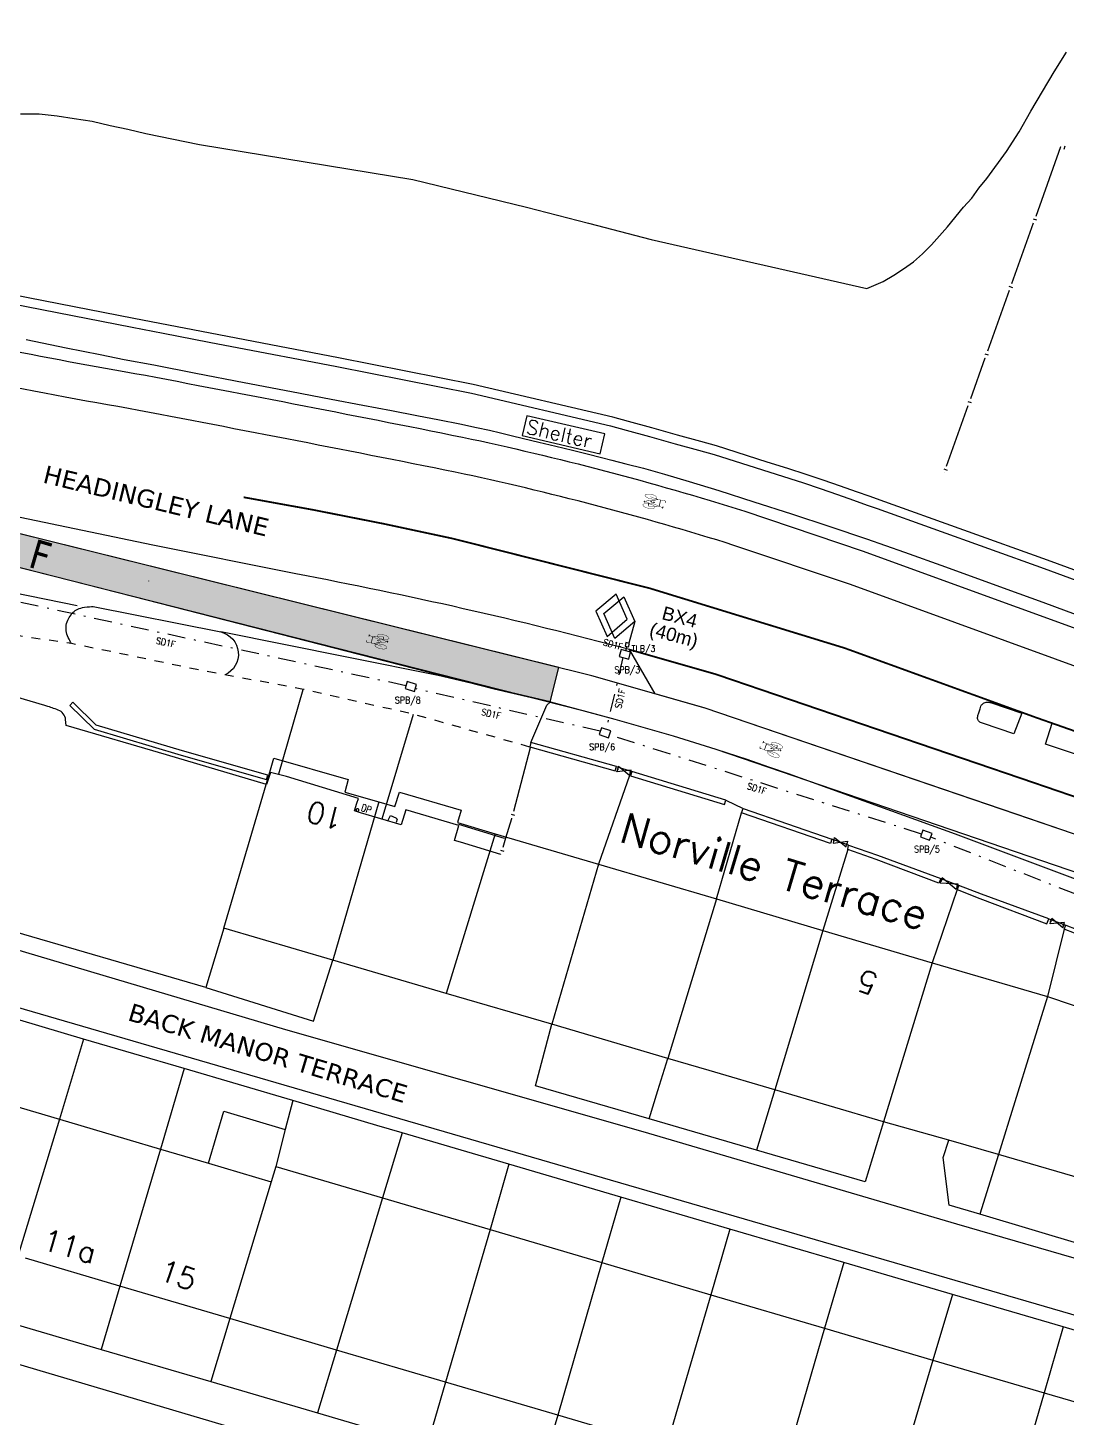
# Model space of a CAD drawing. Extents: x 427500 to 429848, y 434500 to 436505.
# Drawn here: x 428247.5 to 428305.4, y 435722.5 to 435800.1 of the extents above; entities that cross this region are included whole.
import ezdxf

# ---------------------------------------------------------------- set-up
doc = ezdxf.new("R2010")
doc.units = 0
for name, pattern in [('1004', [6, 4, -2]), ('1010', [2, 1, -1]), ('DASHDOT1', [2, 1, -0.5, 0, -0.5]), ('DASHEDLINE', [1, 0.5, -0.5])]:
    doc.linetypes.add(name, pattern=pattern)
doc.layers.get('0').update_dxf_attribs({"color": 222})
for name, color, linetype in [('du-UTMCBOX', 40, 'Continuous'), ('du-UTMCDUCT-F1', 40, 'DASHDOT1'), ('du-UTMCTEXT', 40, 'Continuous'), ('LPTIP_Ex_Base', 8, 'Continuous'), ('OS_LINE - Road Or Track', 8, 'DASHEDLINE'), ('PRO-MARKINGS', 7, 'Continuous'), ('PROPOSED', 1, 'Continuous'), ('ROADNAME', 7, 'Continuous'), ('UTC_LOOPS', 3, 'Continuous'), ('UTC_Phases', 5, 'Continuous')]:
    doc.layers.add(name, color=color, linetype=linetype)
doc.styles.add('KTS_TAHOMA', font='tahoma.ttf')
doc.styles.add('LCC Romans', font='romans.shx', dxfattribs={"width": 0.9})
doc.styles.add('LCC VERDANA', font='verdana.ttf')
doc.styles.add('MtXpl_Romans', font='romans__.ttf')
doc.styles.get("Standard").update_dxf_attribs({"font": 'romans.shx'})

# ---------------------------------------------------------------- blocks, each defined once
blk = doc.blocks.new('FENCE_UP')
at = {"color": 0, "linetype": 'ByBlock', "flags": 128}
blk.add_lwpolyline([(0, 0.5), (0, -0.5)], dxfattribs=at)
blk = doc.blocks.new('GATE')
at = {"color": 0, "linetype": 'ByBlock', "flags": 128}
for points in [[(-0.450902, 0), (-0.451904, 0.007014), (-0.455912, 0.014028), (-0.460922, 0.019038), (-0.467936, 0.023046), (-0.475952, 0.024048), (-0.482966, 0.023046), (-0.48998, 0.019038), (-0.49499, 0.014028), (-0.498998, 0.007014), (-0.5, 0), (-0.498998, -0.007014), (-0.49499, -0.014028), (-0.48998, -0.019038), (-0.482966, -0.023046), (-0.475952, -0.024048), (-0.467936, -0.023046), (-0.460922, -0.019038), (-0.455912, -0.014028), (-0.451904, -0.007014)], [(-0.475952, 0.024048), (-0.475952, 0.078156), (0.475952, -0.078156), (0.475952, -0.024048)], [(-0.475952, -0.024048), (-0.475952, -0.078156), (0.475952, 0.078156), (0.475952, 0.024048)], [(-0.450902, 0), (-0.451904, -0.007014)], [(0.5, 0), (0.498998, 0.007014), (0.49499, 0.014028), (0.48998, 0.019038), (0.482966, 0.023046), (0.475952, 0.024048), (0.467936, 0.023046), (0.460922, 0.019038), (0.455912, 0.014028), (0.451904, 0.007014), (0.450902, 0), (0.451904, -0.007014), (0.455912, -0.014028), (0.460922, -0.019038), (0.467936, -0.023046), (0.475952, -0.024048), (0.482966, -0.023046), (0.48998, -0.019038), (0.49499, -0.014028), (0.498998, -0.007014)], [(0.5, 0), (0.498998, -0.007014)]]:
    blk.add_lwpolyline(points, dxfattribs=at)
blk = doc.blocks.new('CIRCL')
at = {"color": 0, "linetype": 'ByBlock', "flags": 128}
for points in [[(0.5, 0), (0.475, 0.154), (0.404, 0.293), (0.293, 0.404), (0.154, 0.475), (0, 0.5), (-0.154, 0.475), (-0.293, 0.404), (-0.404, 0.293), (-0.475, 0.154), (-0.5, 0), (-0.475, -0.154), (-0.404, -0.293), (-0.293, -0.404), (-0.154, -0.475), (0, -0.5), (0.154, -0.475), (0.293, -0.404), (0.404, -0.293), (0.475, -0.154)], [(0.5, 0), (0.475, -0.154)]]:
    blk.add_lwpolyline(points, dxfattribs=at)
blk = doc.blocks.new('1057s')
at = {"color": 0}
blk.add_line((-0.063, 0.42), (-0.043, 0.389), dxfattribs=at)
for points, const_width in [([(-0.303, 0.316), (-0.289, 0.362), (-0.277, 0.409), (-0.268, 0.455), (-0.26, 0.501), (-0.255, 0.547), (-0.25, 0.594), (-0.246, 0.64), (-0.243, 0.688), (-0.24, 0.736), (-0.238, 0.783), (-0.236, 0.827), (-0.234, 0.867), (-0.232, 0.901), (-0.231, 0.928), (-0.23, 0.945), (-0.23, 0.951)], 0.0208), ([(-0.23, 0.92), (0.114, 0.92)], 0.0417), ([(-0.199, 0.701), (-0.23, 0.764)], 0.0333), ([(-0.23, 0.951), (-0.22, 1.097)], 0.0208), ([(-0.224, 0.766), (-0.229, 0.778)], 0.0125), ([(-0.209, 0.753), (-0.23, 0.795)], 0.00833), ([(-0.227, 0.778), (-0.228, 0.782)], 0.00833), ([(0.041, 0.461), (0.124, 0.92)], 0.0208), ([(0.11, 0.931), (0.125, 0.931)], 0.0208), ([(0.124, 0.92), (0.124, 0.951)], 0.0125), ([(0.134, 0.941), (0.155, 1.097)], 0.0208), ([(0.239, 0.357), (0.134, 0.931)], 0.0208), ([(0.134, 0.92), (0.134, 0.951)], 0.0125), ([(-0.053, 0.399), (-0.199, 0.701)], 0.0329), ([(-0.053, 0.399), (-0.199, 0.701)], 0.0125), ([(-0.063, 0.399), (-0.053, 0.368)], 0.0125), ([(-0.024, 0.528), (-0.023, 0.589)], 0.0417), ([(-0.033, 0.586), (-0.029, 0.591), (-0.025, 0.595), (-0.02, 0.595), (-0.017, 0.592), (-0.014, 0.586)], 0.0125), ([(-0.01, 0.484), (-0.029, 0.54)], 0.0189), ([(0.031, 0.155), (0.051, 0.118)], 0.0189), ([(0.051, 0.123), (0.051, 0.065)], 0.0417), ([(0.044, 0.065), (0.047, 0.056), (0.053, 0.055), (0.058, 0.061), (0.063, 0.071)], 0.0125), ([(0.072, 0.316), (0.239, 0.316)], 0.0417), ([(0.239, 0.357), (0.249, 0.316)], 0.0208), ([(0.249, 0.316), (0.239, 0.295)], 0.0125)]:
    blk.add_lwpolyline(points, dxfattribs=dict(at, const_width=const_width))
for points in [[(-0.221, 1.098, 0.0208, 0.0219, 0), (-0.226, 1.108, 0.0219, 0.0229, 0), (-0.229, 1.116, 0.0229, 0.0238, 0), (-0.233, 1.123, 0.0238, 0.0245, 0), (-0.236, 1.129, 0.0245, 0.0252, 0), (-0.239, 1.135, 0.0252, 0.0258, 0), (-0.241, 1.14, 0.0258, 0.0263, 0), (-0.243, 1.144, 0.0263, 0.0268, 0), (-0.244, 1.149, 0.0268, 0.0272, 0), (-0.246, 1.153, 0.0272, 0.0277, 0), (-0.246, 1.156, 0.0277, 0.0281, 0), (-0.246, 1.16, 0.0281, 0.0285, 0), (-0.245, 1.164, 0.0285, 0.0289, 0), (-0.244, 1.168, 0.0289, 0.0294, 0), (-0.242, 1.171, 0.0294, 0.0299, 0), (-0.238, 1.175, 0.0299, 0.0305, 0), (-0.234, 1.179, 0.0305, 0.0313, 0), (-0.229, 1.183, 0.0313, 0.0321, 0), (-0.222, 1.188, 0.0321, 0.0331, 0), (-0.213, 1.192, 0.0331, 0.0343, 0), (-0.203, 1.195, 0.0343, 0.0357, 0), (-0.19, 1.199, 0.0357, 0.0374, 0), (-0.175, 1.201, 0.0374, 0.0394, 0), (-0.157, 1.203, 0.0394, 0.0417, 0), (-0.135, 1.203, 0.0417, 0.0417, 0)], [(0.076, 1.129, 0.0208, 0.0625, 0), (0.172, 1.125, 0.0625, 0.0208, 0), (0.215, 1.143, 0.0208, 0.0208, 0)]]:
    blk.add_lwpolyline(points, format="xyseb", dxfattribs=at)
at = {"color": 0, "const_width": 0.0208}
for points in [[(-0.303, 0.691, 0.213749), (-0.343, 0.673, 0.093897), (-0.392, 0.591, 0.050566), (-0.418, 0.49, 0.037992), (-0.428, 0.352, 0.037992), (-0.418, 0.214, 0.050566), (-0.392, 0.113, 0.093897), (-0.343, 0.031, 0.213749), (-0.303, 0.013, 0.213749), (-0.264, 0.031, 0.093897), (-0.215, 0.113, 0.050566), (-0.188, 0.214, 0.037992), (-0.178, 0.352, 0.037992), (-0.188, 0.49, 0.050566), (-0.215, 0.591, 0.093897), (-0.264, 0.673, 0.213749)], [(0.009, 0.482, 0.211848), (-0.01, 0.473, 0.094525), (-0.035, 0.433, 0.051213), (-0.048, 0.384, 0.038544), (-0.053, 0.316, 0.038544), (-0.048, 0.247, 0.051213), (-0.035, 0.198, 0.094525), (-0.01, 0.158, 0.211848), (0.009, 0.149, 0.211848), (0.029, 0.158, 0.094525), (0.054, 0.198, 0.051213), (0.067, 0.247, 0.038544), (0.072, 0.316, 0.038544), (0.067, 0.384, 0.051213), (0.054, 0.433, 0.094525), (0.029, 0.473, 0.211848)], [(0.239, 0.691, 0.213749), (0.199, 0.673, 0.093897), (0.15, 0.591, 0.050566), (0.124, 0.49, 0.037992), (0.114, 0.352, 0.037992), (0.124, 0.214, 0.050566), (0.15, 0.113, 0.093897), (0.199, 0.031, 0.213749), (0.239, 0.013, 0.213749), (0.278, 0.031, 0.093897), (0.327, 0.113, 0.050566), (0.353, 0.214, 0.037992), (0.364, 0.352, 0.037992), (0.353, 0.49, 0.050566), (0.327, 0.591, 0.093897), (0.278, 0.673, 0.213749)]]:
    blk.add_lwpolyline(points, format="xyb", close=True, dxfattribs=at)
at = {"color": 0}
for points in [[(-0.038, 0.587), (-0.038, 0.588), (-0.037, 0.59), (-0.036, 0.591), (-0.036, 0.592), (-0.035, 0.593), (-0.035, 0.594), (-0.034, 0.595), (-0.033, 0.595), (-0.033, 0.596), (-0.032, 0.597), (-0.032, 0.597), (-0.031, 0.598), (-0.03, 0.598), (-0.03, 0.599), (-0.029, 0.599), (-0.029, 0.599), (-0.028, 0.6), (-0.028, 0.6), (-0.027, 0.6), (-0.026, 0.6), (-0.026, 0.601), (-0.025, 0.601), (-0.025, 0.601), (-0.024, 0.601), (-0.023, 0.601), (-0.023, 0.601), (-0.022, 0.601), (-0.021, 0.601), (-0.021, 0.601), (-0.02, 0.601), (-0.02, 0.601), (-0.019, 0.6), (-0.019, 0.6), (-0.018, 0.6), (-0.018, 0.6), (-0.017, 0.599), (-0.017, 0.599), (-0.016, 0.599), (-0.016, 0.598), (-0.016, 0.598), (-0.015, 0.598), (-0.015, 0.597), (-0.014, 0.597), (-0.014, 0.597), (-0.014, 0.596), (-0.013, 0.596), (-0.013, 0.595), (-0.013, 0.595), (-0.012, 0.594), (-0.012, 0.593), (-0.011, 0.593), (-0.011, 0.592), (-0.011, 0.591), (-0.01, 0.59), (-0.01, 0.589), (-0.009, 0.588)], [(0.035, 0.065), (0.036, 0.062), (0.037, 0.06), (0.037, 0.058), (0.038, 0.056), (0.039, 0.054), (0.04, 0.053), (0.041, 0.052), (0.042, 0.051), (0.043, 0.05), (0.044, 0.049), (0.044, 0.048), (0.045, 0.047), (0.046, 0.047), (0.047, 0.046), (0.048, 0.045), (0.048, 0.045), (0.049, 0.045), (0.049, 0.044), (0.05, 0.044), (0.051, 0.044), (0.051, 0.044), (0.052, 0.044), (0.052, 0.044), (0.053, 0.044), (0.053, 0.045), (0.054, 0.045), (0.055, 0.045), (0.056, 0.046), (0.056, 0.047), (0.057, 0.047), (0.058, 0.048), (0.059, 0.049), (0.06, 0.051), (0.061, 0.052), (0.062, 0.054), (0.063, 0.055), (0.064, 0.057), (0.066, 0.06), (0.067, 0.062), (0.068, 0.065)]]:
    blk.add_lwpolyline(points, dxfattribs=at)
for points in [[(0.035, 0.064), (0.038, 0.056), (0.042, 0.049), (0.049, 0.044)], [(0.042, 0.049), (0.049, 0.044), (0.053, 0.044), (0.058, 0.048)], [(0.053, 0.044), (0.058, 0.048), (0.062, 0.053), (0.064, 0.057)]]:
    blk.add_solid(points, dxfattribs=at)
blk = doc.blocks.new('TLB')
for p, q in [((-0.1, 0.1), (-0.1, -0.1)), ((0.1, 0.1), (-0.1, 0.1)), ((0.1, -0.1), (0.1, 0.1)), ((-0.1, -0.1), (0.1, -0.1))]:
    blk.add_line(p, q)
blk = doc.blocks.new('SPB')
at = {"flags": 128}
blk.add_lwpolyline([(-0.275, 0.2), (-0.275, -0.2), (0.275, -0.2), (0.275, 0.2)], close=True, dxfattribs=at)

msp = doc.modelspace()

# ---------------------------------------------------------------- hatches: boundary and pattern name
at = {"layer": 'PRO-MARKINGS', "true_color": 0x58ba48}
h = msp.add_hatch(color=85, dxfattribs=at)
h.dxf.hatch_style = 1
h.paths.add_polyline_path([(428276.623, 435762.432), (428277.099, 435764.347), (428241.009, 435773.312), (428238.686, 435773.858), (428233.253, 435775.124), (428230.495, 435775.837), (428230.086, 435774.224), (428240.24, 435771.669), (428253.307, 435768.331), (428273.497, 435763.172)])

# ---------------------------------------------------------------- linework, layer by layer
at = {"layer": 'du-UTMCDUCT-F1', "flags": 128}
for points in [[(428268.567, 435763.335), (428239.654, 435769.584)], [(428280.894, 435765.53), (428280.827, 435765.287)], [(428280.683, 435764.911), (428279.739, 435760.905)], [(428279.417, 435760.794), (428269.094, 435763.175)], [(428297.339, 435755.06), (428279.93, 435760.597)], [(428321.597, 435745.545), (428297.861, 435754.884)]]:
    msp.add_lwpolyline(points, dxfattribs=at)
at = {"layer": 'LPTIP_Ex_Base', "color": 251, "true_color": 0x636466}
for p, q in [((428304.75, 435797.6), (428305.45, 435798.7)), ((428303.45, 435795.4), (428304.75, 435797.6)), ((428302.8, 435794.25), (428303.45, 435795.4)), ((428247.05, 435795.25), (428248.1, 435795.25)), ((428248.1, 435795.25), (428249.1, 435795.15)), ((428249.1, 435795.15), (428250.05, 435795)), ((428250.05, 435795), (428251.05, 435794.85)), ((428251.05, 435794.85), (428252.05, 435794.6)), ((428252.05, 435794.6), (428253.05, 435794.4)), ((428253.05, 435794.4), (428254.05, 435794.15)), ((428254.05, 435794.15), (428257.05, 435793.55)), ((428302.1, 435793.15), (428302.8, 435794.25)), ((428257.05, 435793.55), (428268.95, 435791.6)), ((428301, 435791.65), (428302.1, 435793.15)), ((428268.95, 435791.6), (428275.3, 435790.05)), ((428300.55, 435791.1), (428301, 435791.65)), ((428300.15, 435790.55), (428300.55, 435791.1)), ((428275.3, 435790.05), (428278.75, 435789.15)), ((428298.8, 435788.95), (428299.7, 435790.05)), ((428299.7, 435790.05), (428300.15, 435790.55)), ((428278.75, 435789.15), (428282.25, 435788.25)), ((428297.9, 435787.95), (428298.8, 435788.95)), ((428282.25, 435788.25), (428294.3, 435785.5)), ((428297.4, 435787.45), (428297.9, 435787.95)), ((428296.35, 435786.6), (428296.9, 435787)), ((428296.9, 435787), (428297.4, 435787.45)), ((428295.2, 435785.9), (428295.8, 435786.25)), ((428295.8, 435786.25), (428296.35, 435786.6)), ((428294.3, 435785.5), (428295.2, 435785.9)), ((428261, 435758.65), (428261.2, 435759.3)), ((428261.2, 435759.3), (428265.35, 435758.1)), ((428258.4, 435749.8), (428261, 435758.65)), ((428265.35, 435758.1), (428265.15, 435757.4)), ((428281.049, 435758.323), (428279.32, 435753.38)), ((428265.15, 435757.4), (428267.05, 435756.86)), ((428267.95, 435756.6), (428268.2, 435757.4)), ((428268.2, 435757.4), (428271.65, 435756.4)), ((428267.05, 435756.86), (428264.48, 435748.02)), ((428267.05, 435756.86), (428267.95, 435756.6)), ((428271.65, 435756.4), (428271.45, 435755.7)), ((428285.91, 435751.44), (428287.305, 435756.248)), ((428273.54, 435755.08), (428270.82, 435746.16)), ((428271.45, 435755.7), (428273.54, 435755.08)), ((428273.54, 435755.08), (428279.32, 435753.38)), ((428293.23, 435754.197), (428291.84, 435749.68)), ((428218.7, 435753.55), (428261.3, 435741.2)), ((428279.32, 435753.38), (428276.71, 435744.44)), ((428279.32, 435753.38), (428285.91, 435751.44)), ((428299.343, 435751.964), (428297.95, 435747.88)), ((428257.4, 435746.5), (428239.64, 435751.67)), ((428285.91, 435751.44), (428283.18, 435742.54)), ((428285.91, 435751.44), (428291.84, 435749.68)), ((428242.5, 435749.9), (428261.85, 435744.15)), ((428258.4, 435749.8), (428257.4, 435746.5)), ((428264.48, 435748.02), (428258.4, 435749.8)), ((428291.84, 435749.68), (428289.16, 435740.78)), ((428291.84, 435749.68), (428297.95, 435747.88)), ((428305.314, 435749.742), (428304.39, 435745.99)), ((428263.415, 435744.621), (428264.48, 435748.02)), ((428270.82, 435746.16), (428264.48, 435748.02)), ((428297.95, 435747.88), (428295.23, 435739)), ((428297.95, 435747.88), (428304.39, 435745.99)), ((428257.4, 435746.5), (428263.415, 435744.621)), ((428276.71, 435744.44), (428270.82, 435746.16)), ((428304.39, 435745.99), (428301.65, 435737.17)), ((428304.39, 435745.99), (428310.308, 435743.989)), ((428250.57, 435743.62), (428244.72, 435745.35)), ((428261.85, 435744.15), (428281.8, 435738.45)), ((428275.8, 435741), (428276.71, 435744.44)), ((428283.18, 435742.54), (428276.71, 435744.44)), ((428250.57, 435743.62), (428249.22, 435739.14)), ((428256.19, 435741.97), (428250.57, 435743.62)), ((428282.629, 435740.748), (428283.18, 435742.54)), ((428285.5, 435741.857), (428283.18, 435742.54)), ((428256.19, 435741.97), (428254.86, 435737.48)), ((428262.25, 435740.19), (428256.19, 435741.97)), ((428289.16, 435740.78), (428285.5, 435741.857)), ((428261.3, 435741.2), (428315.336, 435725.466)), ((428282.14, 435739.16), (428275.8, 435741)), ((428245.303, 435740.31), (428249.22, 435739.14)), ((428282.14, 435739.16), (428282.629, 435740.748)), ((428289.16, 435740.78), (428288.14, 435737.41)), ((428295.23, 435739), (428289.16, 435740.78)), ((428257.538, 435736.688), (428258.394, 435739.584)), ((428258.394, 435739.584), (428261.833, 435738.568)), ((428262.25, 435740.19), (428261.833, 435738.568)), ((428266.95, 435738.8), (428262.25, 435740.19)), ((428249.22, 435739.14), (428246.9, 435731.5)), ((428249.22, 435739.14), (428254.86, 435737.48)), ((428268.36, 435738.39), (428266.95, 435738.8)), ((428288.14, 435737.41), (428282.14, 435739.16)), ((428295.23, 435739), (428294.2, 435735.65)), ((428298.87, 435737.97), (428295.23, 435739)), ((428261.833, 435738.568), (428261.3, 435736.5)), ((428268.36, 435738.39), (428267.26, 435734.75)), ((428274.32, 435736.63), (428268.36, 435738.39)), ((428281.8, 435738.45), (428299.3, 435733.3)), ((428298.55, 435737), (428298.87, 435737.97)), ((428301.65, 435737.17), (428298.87, 435737.97)), ((428254.86, 435737.48), (428252.6, 435729.82)), ((428254.86, 435737.48), (428257.538, 435736.688)), ((428294.2, 435735.65), (428288.14, 435737.41)), ((428301.65, 435737.17), (428300.61, 435733.84)), ((428307.45, 435735.49), (428301.65, 435737.17)), ((428257.538, 435736.688), (428261.043, 435735.652)), ((428261.3, 435736.5), (428261.043, 435735.652)), ((428261.3, 435736.5), (428267.26, 435734.75)), ((428274.32, 435736.63), (428273.26, 435732.98)), ((428280.56, 435734.8), (428274.32, 435736.63)), ((428298.9, 435734.35), (428298.55, 435737)), ((428261.043, 435735.652), (428258.73, 435728.02)), ((428280.56, 435734.8), (428279.5, 435731.14)), ((428286.65, 435733.01), (428280.56, 435734.8)), ((428267.26, 435734.75), (428264.69, 435726.26)), ((428267.26, 435734.75), (428273.26, 435732.98)), ((428300.61, 435733.84), (428298.9, 435734.35)), ((428301.9, 435709.2), (428218.75, 435733.8)), ((428299.3, 435733.3), (428317.128, 435728.138)), ((428306.44, 435732.1), (428300.61, 435733.84)), ((428273.26, 435732.98), (428270.78, 435724.47)), ((428273.26, 435732.98), (428279.5, 435731.14)), ((428286.65, 435733.01), (428285.58, 435729.35)), ((428293.01, 435731.14), (428286.65, 435733.01)), ((428252.6, 435729.82), (428247.32, 435731.38)), ((428279.5, 435731.14), (428277.04, 435722.62)), ((428279.5, 435731.14), (428285.58, 435729.35)), ((428293.01, 435731.14), (428291.94, 435727.48)), ((428299.07, 435729.36), (428293.01, 435731.14)), ((428252.6, 435729.82), (428251.56, 435726.3)), ((428258.73, 435728.02), (428252.6, 435729.82)), ((428299.07, 435729.36), (428297.98, 435725.7)), ((428305.25, 435727.55), (428299.07, 435729.36)), ((428285.58, 435729.35), (428283.1, 435720.84)), ((428285.58, 435729.35), (428291.94, 435727.48)), ((428246.3, 435727.84), (428251.56, 435726.3)), ((428258.73, 435728.02), (428257.67, 435724.5)), ((428264.69, 435726.26), (428258.73, 435728.02)), ((428291.94, 435727.48), (428289.46, 435718.96)), ((428291.94, 435727.48), (428297.98, 435725.7)), ((428305.25, 435727.55), (428304.19, 435723.88)), ((428315, 435724.7), (428305.25, 435727.55)), ((428251.56, 435726.3), (428257.67, 435724.5)), ((428264.69, 435726.26), (428263.63, 435722.75)), ((428270.78, 435724.47), (428264.69, 435726.26)), ((428297.98, 435725.7), (428295.45, 435717.19)), ((428297.98, 435725.7), (428304.19, 435723.88)), ((428257.67, 435724.5), (428263.63, 435722.75)), ((428270.78, 435724.47), (428269.75, 435720.95)), ((428277.04, 435722.62), (428270.78, 435724.47)), ((428304.19, 435723.88), (428301.71, 435715.35)), ((428304.19, 435723.88), (428312.2, 435721.55)), ((428263.63, 435722.75), (428269.75, 435720.95)), ((428277.04, 435722.62), (428276.02, 435719.11)), ((428283.1, 435720.84), (428277.04, 435722.62))]:
    msp.add_line(p, q, dxfattribs=at)
at = {"layer": 'LPTIP_Ex_Base', "color": 251, "true_color": 0x636466, "flags": 128}
for points in [[(428303.742, 435789.554), (428305.131, 435793.427), (428305.131, 435793.427)], [(428302.393, 435785.788), (428303.607, 435789.177)], [(428243.182, 435785.325), (428253.282, 435783.345), (428255.019, 435783.012), (428257.577, 435782.521), (428260.409, 435781.979), (428262.967, 435781.489), (428264.705, 435781.155), (428272.23, 435779.662), (428279.981, 435777.837), (428280.863, 435777.596), (428282.162, 435777.241), (428283.6, 435776.847), (428284.899, 435776.49), (428285.777, 435776.247), (428290.757, 435774.658), (428291.7, 435774.342), (428292.66, 435774.011), (428293.558, 435773.695), (428294.32, 435773.424), (428294.866, 435773.232), (428304.204, 435769.878), (428310.348, 435767.62)], [(428310.521, 435768.089), (428304.374, 435770.348), (428295.034, 435773.703), (428294.487, 435773.896), (428293.725, 435774.166), (428292.824, 435774.483), (428291.861, 435774.816), (428290.913, 435775.133), (428289.885, 435775.462), (428288.728, 435775.821), (428285.913, 435776.728), (428285.032, 435776.972), (428283.733, 435777.329), (428282.294, 435777.723), (428280.995, 435778.078), (428280.113, 435778.32), (428272.328, 435780.152), (428264.801, 435781.646), (428253.377, 435783.835), (428243.279, 435785.815)], [(428301.043, 435782.023), (428302.258, 435785.412)], [(428247.362, 435782.653), (428249.591, 435782.205), (428251.494, 435781.826), (428252.846, 435781.554), (428254.485, 435781.239), (428256.84, 435780.786), (428259.529, 435780.268), (428262.171, 435779.76), (428264.386, 435779.334), (428266.161, 435778.995), (428267.752, 435778.693), (428269.174, 435778.422), (428270.445, 435778.177), (428271.581, 435777.95), (428272.515, 435777.754), (428273.236, 435777.593), (428273.845, 435777.449), (428274.443, 435777.303), (428275.131, 435777.138), (428275.984, 435776.934), (428276.934, 435776.704), (428277.87, 435776.476), (428278.678, 435776.279), (428279.475, 435776.069), (428280.062, 435775.919), (428280.843, 435775.725), (428281.821, 435775.473), (428282.998, 435775.151), (428284.377, 435774.743), (428286.039, 435774.227), (428287.981, 435773.609), (428290.083, 435772.928), (428292.223, 435772.223), (428294.279, 435771.529), (428296.408, 435770.787), (428298.689, 435769.972), (428300.891, 435769.174), (428302.778, 435768.486), (428304.119, 435768), (428312.651, 435764.836)], [(428300.094, 435779.363), (428300.908, 435781.646), (428300.908, 435781.646)], [(428298.75, 435775.595), (428299.959, 435778.986)], [(428298.615, 435775.219), (428298.615, 435775.219)], [(428242.99, 435769.282), (428242.99, 435769.282), (428250.219, 435767.807)], [(428276.623, 435762.432), (428270.371, 435763.913), (428265.369, 435764.911), (428258.237, 435766.337)], [(428273.872, 435753.927), (428271.614, 435754.603), (428271.283, 435754.702), (428271.52, 435755.535), (428268.564, 435756.403), (428268.298, 435755.576), (428266.025, 435756.252), (428265.689, 435756.351), (428265.827, 435756.786), (428265.912, 435757.053), (428261.905, 435758.269), (428261.009, 435758.493), (428260.778, 435757.826), (428255.208, 435759.49), (428249.603, 435761.114), (428249.569, 435761.452), (428249.566, 435761.533), (428249.532, 435761.612), (428249.489, 435761.69), (428249.438, 435761.766), (428249.379, 435761.835), (428249.315, 435761.894), (428249.242, 435761.942), (428249.161, 435761.979), (428249.073, 435762.01), (428248.983, 435762.04), (428248.893, 435762.072), (428248.815, 435762.101), (428248.749, 435762.126), (428248.674, 435762.153), (428248.57, 435762.187), (428248.417, 435762.234), (428244.615, 435763.352)], [(428261.463, 435758.429), (428262.829, 435763.126)], [(428275.547, 435760.174), (428276.431, 435762.262), (428276.64, 435762.43), (428280.236, 435761.476), (428283.481, 435760.543), (428285.863, 435759.806), (428287.59, 435759.231), (428288.869, 435758.785), (428289.907, 435758.436), (428299.229, 435755.077), (428307.863, 435751.841)], [(428267.245, 435755.917), (428268.992, 435761.743)], [(428274.588, 435756.339), (428275.524, 435759.886)], [(428280.316, 435758.829), (428281.178, 435758.555)], [(428286.419, 435756.946), (428287.386, 435756.484)], [(428267.58, 435755.835), (428267.701, 435756.101), (428268.003, 435755.956), (428268.078, 435755.889), (428268.028, 435755.707)], [(428273.999, 435754.319), (428274.147, 435754.845), (428274.483, 435755.924), (428274.486, 435755.953), (428274.486, 435755.953)], [(428271.509, 435755.617), (428274.049, 435754.831)], [(428293.272, 435754.447), (428292.345, 435754.768)], [(428273.89, 435753.934), (428273.89, 435753.934)], [(428298.422, 435752.573), (428299.434, 435752.197)], [(428304.457, 435750.332), (428305.404, 435749.975)]]:
    msp.add_lwpolyline(points, dxfattribs=at)
for points in [[(428279.673, 435777.397), (428275.307, 435778.407), (428275.05, 435777.297), (428279.416, 435776.287)], [(428249.8, 435762.238), (428251.153, 435760.906), (428256.016, 435759.47), (428260.782, 435758.11), (428260.851, 435758.35), (428256.085, 435759.71), (428251.283, 435761.128), (428249.975, 435762.416)], [(428275.479, 435759.934), (428280.248, 435758.589), (428280.316, 435758.829), (428275.547, 435760.174)], [(428281.105, 435758.316), (428286.345, 435756.707), (428286.419, 435756.946), (428281.178, 435758.555)], [(428292.272, 435754.528), (428287.305, 435756.248), (428287.386, 435756.484), (428292.345, 435754.768)], [(428293.272, 435754.447), (428294.901, 435753.882), (428298.422, 435752.573), (428298.32, 435752.312), (428294.813, 435753.648), (428293.23, 435754.197)], [(428299.343, 435751.964), (428300.611, 435751.468), (428304.345, 435750.052), (428304.457, 435750.332), (428300.703, 435751.7), (428299.434, 435752.197)], [(428305.314, 435749.742), (428305.404, 435749.975), (428307.706, 435749.085), (428310.482, 435748.103), (428310.375, 435747.817), (428307.614, 435748.852)]]:
    msp.add_lwpolyline(points, close=True, dxfattribs=at)
msp.add_lwpolyline([(428249.9, 435765.695), (428249.849, 435765.778), (428249.804, 435765.861), (428249.761, 435765.943), (428249.717, 435766.028), (428249.676, 435766.117), (428249.641, 435766.209), (428249.616, 435766.303), (428249.602, 435766.402), (428249.595, 435766.507), (428249.596, 435766.613), (428249.605, 435766.717), (428249.622, 435766.814), (428249.648, 435766.904), (428249.684, 435766.99), (428249.726, 435767.072), (428249.773, 435767.15), (428249.822, 435767.223), (428249.871, 435767.293), (428249.924, 435767.36), (428249.98, 435767.422), (428250.04, 435767.479), (428250.107, 435767.53), (428250.178, 435767.575), (428250.253, 435767.613), (428250.333, 435767.647), (428250.421, 435767.675), (428250.516, 435767.7), (428250.63, 435767.721), (428250.762, 435767.736), (428250.896, 435767.748), (428251.016, 435767.756), (428251.105, 435767.762), (428258.237, 435766.337, -0.715795), (428258.467, 435763.947)], format="xyb", dxfattribs=at)
at = {"layer": 'LPTIP_Ex_Base', "color": 9, "flags": 128}
msp.add_lwpolyline([(428300.697, 435761.259), (428300.646, 435761.284), (428300.604, 435761.312), (428300.57, 435761.343), (428300.539, 435761.379), (428300.512, 435761.418), (428300.491, 435761.46), (428300.479, 435761.504), (428300.478, 435761.556), (428300.487, 435761.615), (428300.502, 435761.675), (428300.516, 435761.727), (428300.526, 435761.764), (428300.615, 435762.049), (428300.644, 435762.132), (428300.665, 435762.189), (428300.683, 435762.23), (428300.703, 435762.263), (428300.731, 435762.297), (428300.767, 435762.332), (428300.809, 435762.363), (428300.854, 435762.388), (428300.901, 435762.408), (428300.949, 435762.422), (428301.002, 435762.427), (428301.061, 435762.424), (428301.119, 435762.416), (428301.171, 435762.408), (428301.209, 435762.402), (428302.942, 435761.805), (428302.509, 435760.644), (428300.812, 435761.229)], close=True, dxfattribs=at)
msp.add_lwpolyline([(428306.273, 435759.402), (428304.278, 435760.074), (428304.642, 435761.248), (428306.596, 435760.579)], dxfattribs=at)
at = {"layer": 'OS_LINE - Road Or Track', "color": 251, "true_color": 0x636466, "flags": 128}
msp.add_lwpolyline([(428275.474, 435759.915), (428268.992, 435761.743), (428262.747, 435763.151), (428256.794, 435764.259), (428249.9, 435765.695), (428249.9, 435765.695), (428247.373, 435766.051), (428244.755, 435766.517)], dxfattribs=at)
at = {"layer": 'PRO-MARKINGS', "color": 85, "true_color": 0x58ba48, "flags": 128}
msp.add_lwpolyline([(428276.623, 435762.432), (428277.099, 435764.347), (428241.009, 435773.312), (428238.686, 435773.858), (428233.253, 435775.124), (428230.495, 435775.837), (428230.086, 435774.224), (428240.24, 435771.669), (428253.307, 435768.331), (428273.497, 435763.172)], close=True, dxfattribs=at)
at = {"layer": 'PRO-MARKINGS', "linetype": '1004', "const_width": 0.1, "flags": 128}
msp.add_lwpolyline([(428259.507, 435773.857, -0.011829), (428271.172, 435771.553, -0.037842), (428303.74, 435761.563), (428326.38, 435753.617), (428337.833, 435749.564), (428368.811, 435738.53, -0.018787), (428415.416, 435720.479, -0.014536), (428431.731, 435712.875, 0.01516), (428441.307, 435708.426, 0.012996), (428459.887, 435700.257, 0.027086), (428492.663, 435689.924), (428510.174, 435685.346, -0.020402), (428593.319, 435660.697)], format="xyb", dxfattribs=at)
at = {"layer": 'PRO-MARKINGS', "linetype": '1010', "const_width": 0.1, "flags": 128}
msp.add_lwpolyline([(428324.337, 435750.831), (428303.281, 435758.04), (428285.858, 435763.981), (428281.038, 435765.356)], dxfattribs=at)
at = {"layer": 'PROPOSED'}
msp.add_line((428254.207, 435769.182), (428254.205, 435769.184), dxfattribs=at)
at = {"layer": 'PROPOSED', "flags": 128}
for points in [[(428171.935, 435818.302, 0.040395), (428202.669, 435797.353), (428207.628, 435794.679, 0.030115), (428220.556, 435788.977, 0.030579), (428236.31, 435784.38, 0.019162), (428252.84, 435780.884, -0.003309), (428271.724, 435777.213, -0.02389), (428287.494, 435773.075), (428294.04, 435770.872), (428311.348, 435764.581), (428359.223, 435747.605)], [(428358.552, 435745.714), (428310.655, 435762.704), (428293.38, 435768.984), (428286.875, 435771.173, 0.023845), (428271.32, 435775.255, 0.003305), (428252.486, 435778.915, -0.009837), (428243.122, 435780.723, -0.010229)], [(428282.488, 435762.877), (428281.038, 435765.356, 0.018278), (428262.421, 435769.58), (428254.44, 435771.175), (428243.094, 435773.54), (428241.168, 435773.991)]]:
    msp.add_lwpolyline(points, format="xyb", dxfattribs=at)
for points in [[(428228.175, 435774.709), (428278.439, 435761.953), (428280.236, 435761.476), (428283.481, 435760.543), (428285.863, 435759.806), (428319.346, 435748.351), (428326.775, 435745.721)], [(428327.429, 435747.611), (428320.013, 435750.236), (428285.265, 435762.085), (428278.945, 435763.888), (428241.009, 435773.312)], [(428321.784, 435749.61), (428302.639, 435756.161), (428285.265, 435762.085), (428282.488, 435762.877)]]:
    msp.add_lwpolyline(points, dxfattribs=at)
at = {"layer": 'UTC_LOOPS'}
msp.add_line((428281.349, 435766.915), (428281.001, 435765.71), dxfattribs=at)
at = {"layer": 'UTC_LOOPS', "flags": 128}
for points in [[(428280.299, 435768.457), (428279.175, 435767.502), (428279.794, 435766.091), (428280.918, 435767.045), (428280.299, 435768.457)], [(428279.606, 435767.372), (428280.727, 435768.305), (428281.349, 435766.915), (428280.229, 435765.981), (428279.606, 435767.372)]]:
    msp.add_lwpolyline(points, dxfattribs=at)

# ---------------------------------------------------------------- block references
at = {"layer": 'du-UTMCBOX', "color": 3, "zscale": 1.000001}
for name, p, rotation in [('SPB', (428280.792, 435765.089), 344.6960789695561), ('TLB', (428280.923, 435765.626), 346.3980804516543)]:
    msp.add_blockref(name, p, dxfattribs=dict(at, rotation=rotation))
at = {"layer": 'du-UTMCBOX', "color": 8, "zscale": 1.000001, "rotation": 343.1522390903055}
msp.add_blockref('SPB', (428268.843, 435763.296), dxfattribs=at)
at = {"layer": 'du-UTMCBOX', "color": 6, "zscale": 1.000001, "rotation": 341.5771274443507}
msp.add_blockref('SPB', (428279.68, 435760.714), dxfattribs=at)
at = {"layer": 'du-UTMCBOX', "color": 5, "zscale": 1.000001, "rotation": 340.7229297112298}
msp.add_blockref('SPB', (428297.609, 435754.998), dxfattribs=at)
at = {"layer": 'LPTIP_Ex_Base', "color": 251, "true_color": 0x636466}
for name, p, xscale, yscale, zscale, rotation in [('FENCE_UP', (428305.32, 435793.362), 0.2, 0.2, 0.2, 341.076466), ('FENCE_UP', (428303.675, 435789.365), 0.2000000000000001, 0.2000000000000001, 0.2000000000000001, 70.282749), ('FENCE_UP', (428302.325, 435785.6), 0.2000000000000001, 0.2000000000000001, 0.2000000000000001, 70.282749), ('FENCE_UP', (428300.976, 435781.834), 0.2000000000000001, 0.2000000000000001, 0.2000000000000001, 70.282749), ('FENCE_UP', (428300.027, 435779.175), 0.2000000000000001, 0.2000000000000001, 0.2000000000000001, 70.364989), ('FENCE_UP', (428298.682, 435775.407), 0.2000000000000001, 0.2000000000000001, 0.2000000000000001, 70.364989), ('GATE', (428280.742, 435758.575), 0.7664639999999999, 2, 0.7664639999999999, 163.831324), ('CIRCL', (428265.861, 435756.394), 0.16, 0.16, 0.16, 163.96676), ('FENCE_UP', (428274.537, 435756.146), 0.2, 0.2, 0.2, 75.21920200000001), ('GATE', (428292.818, 435754.608), 0.78926, 2, 0.78926, 344.155534), ('FENCE_UP', (428273.944, 435754.126), 0.2, 0.2, 0.2, 74.222406), ('GATE', (428298.896, 435752.296), 1.011852, 2, 1.011852, 158.49749), ('GATE', (428304.924, 435750.086), 0.7826580000000001, 2, 0.7826580000000001, 162.662154)]:
    msp.add_blockref(name, p, dxfattribs=dict(at, xscale=xscale, yscale=yscale, zscale=zscale, rotation=rotation))
at = {"layer": 'PRO-MARKINGS'}
for p, rotation in [((428281.835, 435773.674), 257.6252563351204), ((428267.581, 435765.748), 77.4809444002362), ((428289.522, 435759.662), 70.18333092754382)]:
    msp.add_blockref('1057s', p, dxfattribs=dict(at, rotation=rotation))

# ---------------------------------------------------------------- texts
at = {"layer": 'du-UTMCTEXT', "style": 'LCC Romans', "width": 0.9}
for rotation, p in [(347.80589, (428254.583, 435765.691)), (344.39383, (428279.543, 435765.612)), (76.73712, (428280.576, 435762.038)), (347.01085, (428272.746, 435761.718)), (342.35655, (428287.579, 435757.589))]:
    msp.add_text('SD1F', height=0.36, rotation=rotation, dxfattribs=at).set_placement(p)
for s, p in [('TLB/3', (428281.16, 435765.232)), ('SPB/3', (428280.203, 435764.048)), ('SPB/8', (428267.946, 435762.353)), ('SPB/6', (428278.798, 435759.743)), ('SPB/5', (428296.932, 435754.036))]:
    msp.add_text(s, height=0.36, dxfattribs=at).set_placement(p)
at = {"layer": 'LPTIP_Ex_Base', "color": 251, "true_color": 0x636466}
for s, height, rotation, style, p in [('Shelter', 0.8, 347.0033, 'MtXpl_Romans', (428275.224, 435777.428)), ('10', 1.2, 165.5, 'MtXpl_Romans', (428265.201, 435756.428)), ('Norville Terrace', 1.7, 343.7, 'MtXpl_Romans', (428280.397, 435754.655)), ('5', 1.2, 161.9, 'MtXpl_Romans', (428294.997, 435747.21)), ('BACK MANOR TERRACE', 1, 343.3, 'LCC VERDANA', (428252.977, 435744.681)), ('11a', 1.2, 343.9, 'MtXpl_Romans', (428248.157, 435731.9)), ('15', 1.2, 341, 'MtXpl_Romans', (428254.678, 435730.215))]:
    msp.add_text(s, height=height, rotation=rotation, dxfattribs=dict(at, style=style)).set_placement(p)
at = {"layer": 'LPTIP_Ex_Base', "color": 251, "true_color": 0x636466, "width": 0.8}
msp.add_text('DP', height=0.4, rotation=342.15866, dxfattribs=at).set_placement((428266.026, 435756.366))
at = {"layer": 'ROADNAME', "style": 'LCC VERDANA'}
msp.add_text('HEADINGLEY LANE', height=1, rotation=346.4, dxfattribs=at).set_placement((428248.242, 435774.685))
at = {"layer": 'UTC_LOOPS', "color": 1, "char_height": 0.75, "attachment_point": 1, "rotation": 345.22484}
for s, insert in [('{\\fArial|b0|i0|c0|p34;BX4}', (428282.99, 435767.789)), ('{\\fArial|b0|i0|c0|p34;(40m)}', (428282.299, 435766.88))]:
    msp.add_mtext_dynamic_manual_height_columns(s, width=1.97817, gutter_width=1.8, heights=[0], dxfattribs=dict(at, insert=insert))
at = {"layer": 'UTC_Phases', "insert": (428247.868, 435771.556), "char_height": 1.63, "width": 1.37321, "attachment_point": 1, "rotation": 343.72241, "style": 'KTS_TAHOMA'}
msp.add_mtext('F', dxfattribs=at)

doc.saveas('drawing.dxf')
